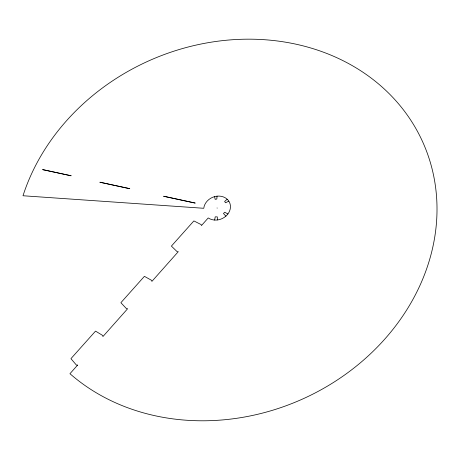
<?xml version="1.0" encoding="UTF-8"?>
<svg xmlns="http://www.w3.org/2000/svg" width="460" height="460" viewBox="0 0 460 460"><rect width="100%" height="100%" fill="white"/><g stroke="black" fill="none" stroke-linecap="round" stroke-linejoin="round"><path stroke-width="0.69" d="M217.051 196.161L216.833 199.013L215.159 199.324L214.573 196.633M214.647 220.058L215.199 216.861L217.287 216.878L217.494 219.96M227.183 199.22L224.624 201.434L225.503 202.791L228.815 201.141M227.901 213.986L224.716 212.221L223.468 213.498L225.906 216.142M217.241 208.07A1.058 0.903 -23.2 0 1 217.051 207.995M195.097 203.05L163.708 196.259L195.097 203.05M129.737 188.675L99.969 182.235L129.737 188.675M71.064 175.766L42.711 169.636L71.064 175.766M77.579 365.108L69.954 373.704A215.884 185.742 -23.4 0 0 394.128 327.865A215.884 185.742 -23.4 0 0 321.172 51.37A215.884 185.742 -23.4 0 0 23 195.753L203.768 208.288A13.673 11.667 -23.3 0 1 221.122 196.299A13.673 11.667 -23.3 0 1 228.729 212.756A13.673 11.667 -23.3 0 1 208.225 217.936L201.434 225.584L201.192 224.618L193.879 220.915L171.396 246.106L177.157 251.683L178.284 251.666L151.886 281.399L151.673 280.376L144.405 276.339L120.876 302.709L126.511 308.706L127.65 308.706L102.919 336.565L102.735 335.478L95.525 331.114L70.932 358.662L76.429 365.096L77.579 365.108"/></g></svg>
